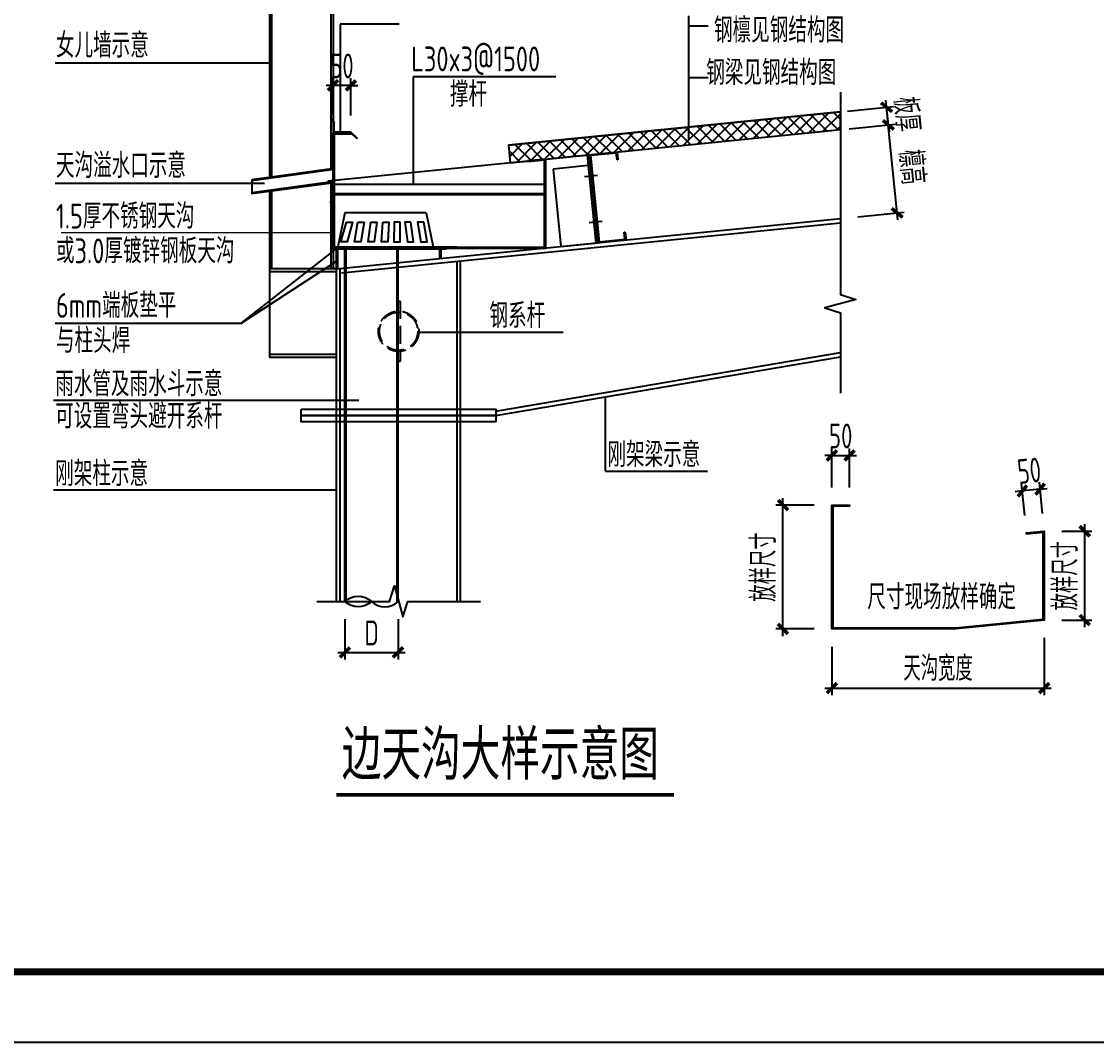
# Model space of a CAD drawing. Extents: x -3102990 to -851544, y -5293060 to -2540151.
# Drawn here: x -1485676 to -1470490, y -2672902 to -2658477 of the extents above; entities that cross this region are included whole.
import ezdxf

# ---------------------------------------------------------------- set-up
doc = ezdxf.new("R2010")
doc.units = 0
doc.header["$LTSCALE"] = 1000
doc.header["$PDMODE"] = 1
doc.linetypes.add('DASH', pattern=[0.35, 0.25, -0.1])
doc.layers.get('0').update_dxf_attribs({"linetype": 'CONTINUOUS'})
doc.layers.get('Defpoints').update_dxf_attribs({"linetype": 'CONTINUOUS'})
for name, color, linetype in [('BEAM_CON', 4, 'CONTINUOUS'), ('COLU', 7, 'CONTINUOUS'), ('DIM', 3, 'CONTINUOUS'), ('NUM', 7, 'CONTINUOUS'), ('PUB_TITLE', 4, 'CONTINUOUS'), ('REIN', 1, 'CONTINUOUS'), ('TEXT', 7, 'CONTINUOUS'), ('THIN', 7, 'CONTINUOUS'), ('柱子', 3, 'CONTINUOUS')]:
    doc.layers.add(name, color=color, linetype=linetype)
doc.layers.add('yichutu', color=7, linetype='CONTINUOUS', true_color=0xffffff, plot=False)
doc.styles.add('TSSD_Dimension', font='tssdeng.shx', dxfattribs={"width": 0.7, "bigfont": 'Hztxt.shx'})
doc.styles.add('TSSD_Rein', font='Tssdeng.shx', dxfattribs={"width": 0.75, "bigfont": 'hztxt.shx'})
doc.dimstyles.new('TSSD_20_100', dxfattribs={"dimtxt": 350, "dimasz": 100, "dimexe": 100, "dimexo": 250, "dimgap": 100, "dimtad": 1, "dimdec": 0, "dimlfac": 0.2, "dimzin": 0, "dimdsep": 46, "dimtxsty": 'TSSD_Dimension', "dimblk": 'ARCHTICK', "dimcen": 0, "dimdle": 100, "dimclrt": 7, "dimadec": 0, "dimazin": 0, "dimtfac": 1, "dimtdec": 0, "dimtix": 1, "dimtmove": 2, "dimatfit": 3, "dimfxl": 1, "dimtolj": 1, "dimtzin": 0, "dimarcsym": 0})

# ---------------------------------------------------------------- blocks, each defined once
blk = doc.blocks.new('_ArchTick')
at = {"color": 0, "const_width": 0.5}
blk.add_lwpolyline([(-0.71, -0.71), (0.71, 0.71)], dxfattribs=at)
blk = doc.blocks.new('*D2807')
at = {"layer": 'Defpoints', "color": 0, "ltscale": 1.5}
for p in [(-1481274, -2659380), (-1481274, -2660053), (-1481024, -2660053)]:
    blk.add_point(p, dxfattribs=at)
at = {"layer": 'DIM', "color": 0, "lineweight": -2, "ltscale": 1.5}
for p, q in [((-1481274, -2659803), (-1481274, -2659280)), ((-1481024, -2659803), (-1481024, -2659280)), ((-1481274, -2659380), (-1481374, -2659380)), ((-1481024, -2659380), (-1481274, -2659380)), ((-1481024, -2659380), (-1480924, -2659380))]:
    blk.add_line(p, q, dxfattribs=at)
at = {"layer": 'DIM', "color": 0, "lineweight": -2, "ltscale": 1.5, "xscale": 100, "yscale": 100, "zscale": 100}
blk.add_blockref('_ArchTick', (-1481274, -2659380), dxfattribs=at)
at = {"layer": 'DIM', "color": 0, "lineweight": -2, "ltscale": 1.5, "xscale": 100, "yscale": 100, "zscale": 100, "rotation": 180}
blk.add_blockref('_ArchTick', (-1481024, -2659380), dxfattribs=at)
at = {"layer": 'DIM', "color": 7, "ltscale": 1.5, "insert": (-1481149, -2659105), "char_height": 350, "attachment_point": 5, "style": 'TSSD_Dimension'}
blk.add_mtext('\\A1;50', dxfattribs=at)
blk = doc.blocks.new('*D2808')
at = {"layer": 'Defpoints', "color": 0, "ltscale": 1.5}
for p in [(-1473430, -2659938), (-1474232, -2660018), (-1474108, -2661261)]:
    blk.add_point(p, dxfattribs=at)
at = {"layer": 'DIM', "color": 0, "lineweight": -2, "ltscale": 1.5}
for p, q in [((-1473983, -2659993), (-1473331, -2659928)), ((-1473296, -2661281), (-1473440, -2659838)), ((-1473859, -2661237), (-1473207, -2661171))]:
    blk.add_line(p, q, dxfattribs=at)
at = {"layer": 'DIM', "color": 0, "lineweight": -2, "ltscale": 1.5, "xscale": 100, "yscale": 100, "zscale": 100}
for p, rotation in [((-1473430, -2659938), 95.71059313749755), ((-1473306, -2661181), 275.7105931374975)]:
    blk.add_blockref('_ArchTick', p, dxfattribs=dict(at, rotation=rotation))
at = {"layer": 'DIM', "color": 7, "ltscale": 1.5, "insert": (-1473095, -2660532), "char_height": 350, "attachment_point": 5, "rotation": 275.7106, "style": 'TSSD_Dimension'}
blk.add_mtext('\\A1;檩高', dxfattribs=at)
blk = doc.blocks.new('*D2809')
at = {"layer": 'Defpoints', "color": 0, "ltscale": 1.5}
for p in [(-1474257, -2659769), (-1473455, -2659689), (-1474232, -2660018)]:
    blk.add_point(p, dxfattribs=at)
at = {"layer": 'DIM', "color": 0, "lineweight": -2, "ltscale": 1.5}
for p, q in [((-1473455, -2659689), (-1473465, -2659589)), ((-1474008, -2659744), (-1473356, -2659679)), ((-1473430, -2659938), (-1473455, -2659689)), ((-1473983, -2659993), (-1473331, -2659928)), ((-1473430, -2659938), (-1473421, -2660037))]:
    blk.add_line(p, q, dxfattribs=at)
at = {"layer": 'DIM', "color": 0, "lineweight": -2, "ltscale": 1.5, "xscale": 100, "yscale": 100, "zscale": 100}
for p, rotation in [((-1473455, -2659689), 275.7105931371569), ((-1473430, -2659938), 95.71059313715689)]:
    blk.add_blockref('_ArchTick', p, dxfattribs=dict(at, rotation=rotation))
at = {"layer": 'DIM', "color": 7, "ltscale": 1.5, "insert": (-1473169, -2659786), "char_height": 350, "attachment_point": 5, "rotation": 275.7106, "style": 'TSSD_Dimension'}
blk.add_mtext('\\A1;板厚', dxfattribs=at)
blk = doc.blocks.new('*D2810')
at = {"layer": 'Defpoints', "color": 0, "ltscale": 1.5}
for p in [(-1481106, -2666670), (-1480356, -2666670), (-1480356, -2667391)]:
    blk.add_point(p, dxfattribs=at)
at = {"layer": 'DIM', "color": 0, "lineweight": -2, "ltscale": 1.5}
for p, q in [((-1481106, -2666920), (-1481106, -2667491)), ((-1480356, -2666920), (-1480356, -2667491)), ((-1481206, -2667391), (-1480256, -2667391))]:
    blk.add_line(p, q, dxfattribs=at)
at = {"layer": 'DIM', "color": 0, "lineweight": -2, "ltscale": 1.5, "xscale": 100, "yscale": 100, "zscale": 100, "rotation": 180}
blk.add_blockref('_ArchTick', (-1481106, -2667391), dxfattribs=at)
at = {"layer": 'DIM', "color": 0, "lineweight": -2, "ltscale": 1.5, "xscale": 100, "yscale": 100, "zscale": 100}
blk.add_blockref('_ArchTick', (-1480356, -2667391), dxfattribs=at)
at = {"layer": 'DIM', "color": 7, "ltscale": 1.5, "insert": (-1480731, -2667116), "char_height": 350, "attachment_point": 5, "style": 'TSSD_Dimension'}
blk.add_mtext('\\A1;D', dxfattribs=at)
blk = doc.blocks.new('*D2811')
at = {"layer": 'Defpoints', "color": 0, "ltscale": 1.5}
for p in [(-1474228, -2667060), (-1471228, -2666935), (-1471228, -2667895)]:
    blk.add_point(p, dxfattribs=at)
at = {"layer": 'DIM', "color": 0, "lineweight": -2, "ltscale": 1.5}
for p, q in [((-1471228, -2667185), (-1471228, -2667995)), ((-1474228, -2667310), (-1474228, -2667995)), ((-1474328, -2667895), (-1471128, -2667895))]:
    blk.add_line(p, q, dxfattribs=at)
at = {"layer": 'DIM', "color": 0, "lineweight": -2, "ltscale": 1.5, "xscale": 100, "yscale": 100, "zscale": 100, "rotation": 180}
blk.add_blockref('_ArchTick', (-1474228, -2667895), dxfattribs=at)
at = {"layer": 'DIM', "color": 0, "lineweight": -2, "ltscale": 1.5, "xscale": 100, "yscale": 100, "zscale": 100}
blk.add_blockref('_ArchTick', (-1471228, -2667895), dxfattribs=at)
at = {"layer": 'DIM', "color": 7, "ltscale": 1.5, "insert": (-1472728, -2667620), "char_height": 350, "attachment_point": 5, "style": 'TSSD_Dimension'}
blk.add_mtext('\\A1;天沟宽度', dxfattribs=at)
blk = doc.blocks.new('*D2812')
at = {"layer": 'Defpoints', "color": 0, "ltscale": 1.5}
for p in [(-1471228, -2665679), (-1470656, -2665679), (-1471228, -2666935)]:
    blk.add_point(p, dxfattribs=at)
at = {"layer": 'DIM', "color": 0, "lineweight": -2, "ltscale": 1.5}
for p, q in [((-1470978, -2665679), (-1470556, -2665679)), ((-1470656, -2667035), (-1470656, -2665579)), ((-1470978, -2666935), (-1470556, -2666935))]:
    blk.add_line(p, q, dxfattribs=at)
at = {"layer": 'DIM', "color": 0, "lineweight": -2, "ltscale": 1.5, "xscale": 100, "yscale": 100, "zscale": 100}
for p, rotation in [((-1470656, -2665679), 90), ((-1470656, -2666935), 270)]:
    blk.add_blockref('_ArchTick', p, dxfattribs=dict(at, rotation=rotation))
at = {"layer": 'DIM', "color": 7, "ltscale": 1.5, "insert": (-1470931, -2666307), "char_height": 350, "attachment_point": 5, "rotation": 90, "style": 'TSSD_Dimension'}
blk.add_mtext('\\A1;放样尺寸', dxfattribs=at)
blk = doc.blocks.new('*D2813')
at = {"layer": 'Defpoints', "color": 0, "ltscale": 1.5}
for p in [(-1474919, -2665310), (-1474228, -2665310), (-1474228, -2667060)]:
    blk.add_point(p, dxfattribs=at)
at = {"layer": 'DIM', "color": 0, "lineweight": -2, "ltscale": 1.5}
for p, q in [((-1474919, -2667160), (-1474919, -2665210)), ((-1474478, -2665310), (-1475019, -2665310)), ((-1474478, -2667060), (-1475019, -2667060))]:
    blk.add_line(p, q, dxfattribs=at)
at = {"layer": 'DIM', "color": 0, "lineweight": -2, "ltscale": 1.5, "xscale": 100, "yscale": 100, "zscale": 100}
for p, rotation in [((-1474919, -2665310), 90), ((-1474919, -2667060), 270)]:
    blk.add_blockref('_ArchTick', p, dxfattribs=dict(at, rotation=rotation))
at = {"layer": 'DIM', "color": 7, "ltscale": 1.5, "insert": (-1475194, -2666185), "char_height": 350, "attachment_point": 5, "rotation": 90, "style": 'TSSD_Dimension'}
blk.add_mtext('\\A1;放样尺寸', dxfattribs=at)
blk = doc.blocks.new('*D2814')
at = {"layer": 'Defpoints', "color": 0, "ltscale": 1.5}
for p in [(-1473978, -2664609), (-1474228, -2665310), (-1473978, -2665310)]:
    blk.add_point(p, dxfattribs=at)
at = {"layer": 'DIM', "color": 0, "lineweight": -2, "ltscale": 1.5}
for p, q in [((-1474228, -2664609), (-1474328, -2664609)), ((-1474228, -2665060), (-1474228, -2664509)), ((-1474228, -2664609), (-1473978, -2664609)), ((-1473978, -2665060), (-1473978, -2664509)), ((-1473978, -2664609), (-1473878, -2664609))]:
    blk.add_line(p, q, dxfattribs=at)
at = {"layer": 'DIM', "color": 0, "lineweight": -2, "ltscale": 1.5, "xscale": 100, "yscale": 100, "zscale": 100}
blk.add_blockref('_ArchTick', (-1474228, -2664609), dxfattribs=at)
at = {"layer": 'DIM', "color": 0, "lineweight": -2, "ltscale": 1.5, "xscale": 100, "yscale": 100, "zscale": 100, "rotation": 180}
blk.add_blockref('_ArchTick', (-1473978, -2664609), dxfattribs=at)
at = {"layer": 'DIM', "color": 7, "ltscale": 1.5, "insert": (-1474103, -2664334), "char_height": 350, "attachment_point": 5, "style": 'TSSD_Dimension'}
blk.add_mtext('\\A1;50', dxfattribs=at)
blk = doc.blocks.new('*D2815')
at = {"layer": 'Defpoints', "color": 0, "ltscale": 1.5}
for p in [(-1471537, -2665110), (-1471478, -2665704), (-1471228, -2665679)]:
    blk.add_point(p, dxfattribs=at)
at = {"layer": 'DIM', "color": 0, "lineweight": -2, "ltscale": 1.5}
for p, q in [((-1471537, -2665110), (-1471637, -2665120)), ((-1471503, -2665455), (-1471547, -2665011)), ((-1471287, -2665085), (-1471537, -2665110)), ((-1471253, -2665430), (-1471297, -2664986)), ((-1471287, -2665085), (-1471188, -2665075))]:
    blk.add_line(p, q, dxfattribs=at)
at = {"layer": 'DIM', "color": 0, "lineweight": -2, "ltscale": 1.5, "xscale": 100, "yscale": 100, "zscale": 100}
for p, rotation in [((-1471537, -2665110), 5.709148954398094), ((-1471287, -2665085), 185.7091489543981)]:
    blk.add_blockref('_ArchTick', p, dxfattribs=dict(at, rotation=rotation))
at = {"layer": 'DIM', "color": 7, "ltscale": 1.5, "insert": (-1471440, -2664824), "char_height": 350, "attachment_point": 5, "rotation": 5.7091, "style": 'TSSD_Dimension'}
blk.add_mtext('\\A1;50', dxfattribs=at)
blk = doc.blocks.new('A$C16496DF1')
at = {"layer": 'PUB_TITLE'}
blk.add_lwpolyline([(0, 0), (0, 42000), (104100, 42000), (104100, 0)], close=True, dxfattribs=at)
at = {"layer": 'PUB_TITLE', "const_width": 100}
blk.add_lwpolyline([(103100, 1000), (103100, 41000), (713, 41000), (713, 1000), (103100, 1000)], dxfattribs=at)
blk = doc.blocks.new('yct-1041-420-104100-42000-100-2006.0')
at = {"layer": 'yichutu', "color": 7, "true_color": 0xffffff}
blk.add_lwpolyline([(0, 0), (0, 42000), (104100, 42000), (104100, 0)], close=True, dxfattribs=at)

msp = doc.modelspace()

# ---------------------------------------------------------------- hatches: boundary and pattern name
at = {"ltscale": 1.5}
h = msp.add_hatch(dxfattribs=at)
h.set_pattern_fill('ANSI37', color=4, scale=1000, style=0)
h.set_pattern_definition([(45, (-878233.98, 406901.69), (-88.3883476, 88.3883476), []), (135, (-878233.98, 406901.69), (-88.3883476, -88.3883476), [])])
h.paths.add_polyline_path([(-1474107.77, -2659753.99), (-1478797.23, -2660222.94), (-1478772.35, -2660471.69), (-1474107.77, -2660005.24)])

# ---------------------------------------------------------------- linework, layer by layer
for p, q in [((-1476246.7, -2658782.87), (-1476246.7, -2658398.9)), ((-1476246.7, -2658538.15), (-1475975.39, -2658538.15)), ((-1476246.7, -2659366.37), (-1476246.7, -2658538.15)), ((-1476246.7, -2660148.73), (-1476246.7, -2659243.56)), ((-1476246.7, -2660148.73), (-1476246.7, -2659243.56)), ((-1476246.7, -2660148.73), (-1476246.7, -2659243.56)), ((-1476246.7, -2660148.73), (-1476246.7, -2659243.56)), ((-1476246.7, -2659269.88), (-1475975.39, -2659269.88)), ((-1476246.7, -2659269.88), (-1475975.39, -2659269.88)), ((-1476246.7, -2659269.88), (-1475975.39, -2659269.88)), ((-1476246.7, -2659269.88), (-1475975.39, -2659269.88)), ((-1476246.7, -2659269.88), (-1475975.39, -2659269.88))]:
    msp.add_line(p, q)
for p, q in [((-1478797.23, -2660222.94), (-1474107.77, -2659753.99)), ((-1479523.6, -2661678.06, 9.55), (-1481273.6, -2661678.06, 9.55)), ((-1481273.6, -2661678.06, 4.77), (-1481273.6, -2661694.06, 4.77)), ((-1479683.6, -2661694.06, 4.77), (-1481273.6, -2661694.06, 4.77)), ((-1481223.6, -2661973.05), (-1481223.6, -2661694.06, 4.77)), ((-1481207.6, -2661971.45), (-1481207.6, -2661694.06, 4.77)), ((-1479764.13, -2661827.11, 2.5), (-1479764.13, -2661694.06, 4.77)), ((-1479748.13, -2661825.51, 2.51), (-1479748.13, -2661694.06, 4.77)), ((-1479683.6, -2661678.06, 4.77), (-1479683.6, -2661694.06, 4.77)), ((-1477425.3, -2664828), (-1477425.3, -2663779.4))]:
    msp.add_line(p, q, dxfattribs=at)
at = {"color": 4, "ltscale": 1.5}
for p, q in [((-1478772.35, -2660471.69), (-1474107.77, -2660005.24)), ((-1478797.23, -2660222.94), (-1478772.35, -2660471.69)), ((-1478288.6, -2660778.06, 4.77), (-1481258.6, -2660778.06, 4.77)), ((-1478288.6, -2660913.06, 4.77), (-1481258.6, -2660913.06, 4.77)), ((-1478288.6, -2660928.06, 4.77), (-1481258.6, -2660928.06, 4.77))]:
    msp.add_line(p, q, dxfattribs=at)
at = {"color": 6, "ltscale": 1.5}
for p, q in [((-1481258.6, -2660553.05), (-1482423.6, -2660712.2, 3.96)), ((-1481258.6, -2660553.05), (-1481258.6, -2660568.19)), ((-1481258.6, -2660568.19, 0.01), (-1482423.6, -2660727.34, 3.96)), ((-1482423.6, -2660712.2, 3.32), (-1482423.6, -2660914.06, 3.59)), ((-1481258.6, -2660739.77, 0.09), (-1482423.6, -2660898.92, 4.04)), ((-1481258.6, -2660754.91, 0.09), (-1482423.6, -2660914.06, 4.05)), ((-1481258.6, -2660739.77), (-1481258.6, -2660754.91))]:
    msp.add_line(p, q, dxfattribs=at)
at = {"color": 2, "ltscale": 0.5}
for p, q in [((-1481106.13, -2661181.2, 4.77), (-1481208.6, -2661663.06, 4.77)), ((-1479961.06, -2661181.2, 4.77), (-1481106.13, -2661181.2, 4.77)), ((-1479961.06, -2661181.2, 4.77), (-1479858.6, -2661663.06, 4.77)), ((-1481208.6, -2661663.06, 4.77), (-1479858.6, -2661663.06, 4.77)), ((-1481208.6, -2661663.06, 4.77), (-1479858.6, -2661663.06, 4.77)), ((-1481105.83, -2666670.5), (-1481105.83, -2661694.06, 4.77)), ((-1481090.83, -2666657.23), (-1481090.83, -2661694.06, 4.77)), ((-1481033.6, -2661663.06, 4.77), (-1480033.6, -2661663.06, 4.77)), ((-1480883.6, -2661663.06, 4.77), (-1480033.6, -2661663.06, 4.77)), ((-1480370.83, -2666683.77), (-1480370.83, -2661694.06, 4.77)), ((-1480355.83, -2666673.56), (-1480355.83, -2661694.06, 4.77))]:
    msp.add_line(p, q, dxfattribs=at)
at = {"color": 4, "ltscale": 1.5}
msp.add_lwpolyline([(-1474107.77, -2659753.99), (-1478797.23, -2660222.94), (-1478772.35, -2660471.69), (-1474107.77, -2660005.24), (-1474107.77, -2659753.99)], dxfattribs=at)
at = {"color": 6, "ltscale": 1.5}
for points in [[(-1481273.6, -2660555.1), (-1481273.6, -2660053.05), (-1481023.6, -2660053.05), (-1481023.6, -2660068.05), (-1481258.6, -2660068.05), (-1481258.6, -2660553.05)], [(-1481258.6, -2660553.05), (-1481258.6, -2661663.06), (-1479524.34, -2661663.06), (-1478288.6, -2661664.48), (-1478288.6, -2660438.39), (-1478523.6, -2660461.89)], [(-1474227.93, -2665811.99), (-1474227.93, -2665309.95), (-1473977.93, -2665309.95), (-1473977.93, -2665324.95), (-1474212.93, -2665324.95), (-1474212.93, -2665809.95)], [(-1474212.93, -2665809.95), (-1474212.93, -2667044.95), (-1472478.67, -2667044.95), (-1471242.93, -2666921.37), (-1471242.93, -2665695.29), (-1471477.93, -2665718.79)]]:
    msp.add_lwpolyline(points, dxfattribs=at)
at = {"color": 6, "ltscale": 1.5, "elevation": 4.77}
for points in [[(-1478523.6, -2660461.9), (-1478523.6, -2660446.83), (-1478273.6, -2660421.83), (-1478273.6, -2661678.06), (-1479523.6, -2661678.07), (-1481273.6, -2661678.06), (-1481273.6, -2660555.11)], [(-1471477.93, -2665718.79), (-1471477.93, -2665703.72), (-1471227.93, -2665678.72), (-1471227.93, -2666934.95), (-1472477.93, -2667059.95), (-1474227.93, -2667059.95), (-1474227.93, -2665812)]]:
    msp.add_lwpolyline(points, dxfattribs=at)
at = {"color": 2, "ltscale": 0.5, "elevation": 4.77}
for points in [[(-1481084.55, -2661312.1), (-1480997.69, -2661312.1), (-1481076.36, -2661588.3), (-1481163.22, -2661588.3)], [(-1480923.39, -2661312.1), (-1480836.53, -2661312.1), (-1480883.93, -2661588.3), (-1480970.79, -2661588.3)], [(-1480743.03, -2661312.1), (-1480656.18, -2661312.1), (-1480693.59, -2661588.3), (-1480780.44, -2661588.3)], [(-1480573.03, -2661312.1), (-1480486.17, -2661312.1), (-1480502.87, -2661588.3), (-1480589.72, -2661588.3)], [(-1480324.13, -2661312.1), (-1480410.99, -2661312.1), (-1480414.32, -2661588.3), (-1480327.47, -2661588.3)], [(-1480174.16, -2661312.1), (-1480261.01, -2661312.1), (-1480223.6, -2661588.3), (-1480136.75, -2661588.3)], [(-1479993.8, -2661312.1), (-1480080.66, -2661312.1), (-1480033.26, -2661588.3), (-1479946.4, -2661588.3)]]:
    msp.add_lwpolyline(points, close=True, dxfattribs=at)
at = {"ltscale": 1.5}
msp.add_lwpolyline([(-1481273.6, -2661678.06), (-1479683.6, -2661678.06), (-1479683.6, -2661694.06), (-1481273.6, -2661694.06)], close=True, dxfattribs=at)
at = {"layer": 'BEAM_CON', "color": 252}
for p, q in [((-1479523.6, -2666670.5), (-1479523.6, -2661863.35)), ((-1479473.6, -2666670.5), (-1479473.6, -2661858.35)), ((-1481223.6, -2666670.5), (-1481223.6, -2661973.05)), ((-1481173.6, -2666670.5), (-1481173.6, -2661966.05)), ((-1478973.6, -2663981.01), (-1474107.77, -2663154.9)), ((-1478973.6, -2664042.3), (-1474107.77, -2663216.09))]:
    msp.add_line(p, q, dxfattribs=at)
at = {"layer": 'BEAM_CON', "color": 252, "linetype": 'DASH'}
msp.add_lwpolyline([(-1480369.85, -2662428.96), (-1480327.35, -2662428.96), (-1480327.35, -2663278.96), (-1480369.85, -2663278.96)], close=True, dxfattribs=at)
at = {"layer": 'BEAM_CON', "color": 252}
for points in [[(-1481723.6, -2663952.3), (-1478973.6, -2663952.3), (-1478973.6, -2664042.3), (-1481723.6, -2664042.3)], [(-1481723.6, -2664042.3), (-1478973.6, -2664042.3), (-1478973.6, -2664132.3), (-1481723.6, -2664132.3)]]:
    msp.add_lwpolyline(points, close=True, dxfattribs=at)
at = {"layer": 'BEAM_CON', "color": 252, "linetype": 'DASH'}
for radius in [285, 270]:
    msp.add_circle((-1480348.6, -2662853.96), radius, dxfattribs=at)
at = {"layer": 'COLU'}
for p, q in [((-1480339.69, -2658515.95, 0.23), (-1481171.69, -2658515.95, 0.23)), ((-1481171.69, -2658515.95, 0.23), (-1481171.69, -2660034.3)), ((-1482173.6, -2659066.74), (-1485198.38, -2659066.74)), ((-1478126.89, -2659259.7, 5), (-1480140.53, -2659259.7, 5)), ((-1480140.53, -2659259.7, 5), (-1480140.53, -2660778.06, 4.77)), ((-1482241.82, -2660765.84), (-1485198.38, -2660765.84)), ((-1482577.65, -2662741.98), (-1481234.66, -2661694.06)), ((-1482577.65, -2662741.98), (-1481223.6, -2661863.98, 1.87)), ((-1482577.65, -2662741.98), (-1485198.38, -2662741.98)), ((-1480048.6, -2662864.72), (-1478025.63, -2662864.72)), ((-1485225.93, -2663828.04), (-1480908.6, -2663828.04)), ((-1477425.3, -2664828), (-1475984.71, -2664828)), ((-1485225.93, -2665096.26), (-1481223.6, -2665096.26))]:
    msp.add_line(p, q, dxfattribs=at)
at = {"layer": 'NUM', "const_width": 50, "elevation": 876}
msp.add_lwpolyline([(-1481229.8, -2669402.57), (-1476459.62, -2669402.57)], dxfattribs=at)
at = {"layer": 'REIN', "color": 6}
for p, q in [((-1481023.6, -2660053.05), (-1481273.6, -2660053.05)), ((-1481023.6, -2660068.05), (-1481258.6, -2660068.05)), ((-1478273.6, -2660421.82), (-1478523.6, -2660446.82)), ((-1478288.6, -2660438.39), (-1478523.6, -2660461.89)), ((-1478523.6, -2660461.89), (-1478523.6, -2660446.82)), ((-1471477.93, -2665718.79), (-1471477.93, -2665703.71))]:
    msp.add_line(p, q, dxfattribs=at)
for points in [[(-1481273.6, -2660053.05), (-1481273.6, -2660555.1)], [(-1481258.6, -2660068.05), (-1481258.6, -2660553.05)], [(-1481023.6, -2660053.05), (-1481023.6, -2660068.05)], [(-1481273.6, -2660555.1), (-1481273.6, -2661678.06), (-1479523.6, -2661678.06), (-1478273.6, -2661678.05), (-1478273.6, -2660421.82)], [(-1481258.6, -2660553.05), (-1481258.6, -2661663.06), (-1479524.34, -2661663.06), (-1478288.6, -2661664.48), (-1478288.6, -2660438.39)]]:
    msp.add_lwpolyline(points, dxfattribs=at)
at = {"layer": 'TEXT', "color": 4, "lineweight": 5}
for p, q in [((-1481308.12, -2659858.63), (-1481292.35, -2659848.5)), ((-1481308.12, -2659858.63), (-1481273.6, -2659912.36)), ((-1481292.35, -2659848.5), (-1481254.85, -2659906.85)), ((-1481273.6, -2660053.05), (-1481273.6, -2659912.36)), ((-1481254.85, -2660034.3), (-1481254.85, -2659906.85)), ((-1481023.6, -2660053.05), (-1481273.6, -2660053.05)), ((-1481023.6, -2660034.3), (-1481254.85, -2660034.3)), ((-1481023.6, -2660034.3), (-1480930.88, -2660125.44)), ((-1481023.6, -2660053.05), (-1480940.25, -2660134.97)), ((-1480930.88, -2660125.44), (-1480940.25, -2660134.97))]:
    msp.add_line(p, q, dxfattribs=at)
at = {"layer": 'TEXT', "lineweight": 5}
msp.add_line((-1485116.08, -2661458.76), (-1481264.64, -2661458.76), dxfattribs=at)
at = {"layer": 'THIN', "ltscale": 1.5}
for points in [[(-1474107.77, -2659473.99), (-1474107.77, -2662334.07), (-1473887.77, -2662404.07), (-1474327.77, -2662524.07), (-1474107.77, -2662594.07), (-1474107.77, -2663729.72)], [(-1481503.6, -2666670.5), (-1480478.6, -2666670.5), (-1480408.6, -2666450.5), (-1480288.6, -2666890.5), (-1480218.6, -2666670.5), (-1479193.6, -2666670.5)]]:
    msp.add_lwpolyline(points, dxfattribs=at)
at = {"layer": 'THIN'}
msp.add_lwpolyline([(-1480730.83, -2666670.5, -0.4), (-1481105.83, -2666670.5, -0.4), (-1480730.83, -2666670.5, 0.4), (-1480355.83, -2666670.5, 0.4)], format="xyb", dxfattribs=at)
at = {"layer": '柱子', "color": 252}
for p, q in [((-1482173.6, -2656629.1, -0.72), (-1482173.6, -2660678.05, 3.27)), ((-1482143.6, -2656629.1, -0.72), (-1482143.6, -2660673.95, 3.27)), ((-1481303.6, -2656629.1, -0.65), (-1481303.6, -2660559.2, 3.11)), ((-1481273.6, -2656629.1, -0.65), (-1481273.6, -2660555.1, 3.11)), ((-1481347.97, -2660729.26), (-1474232.15, -2660017.67)), ((-1477651.72, -2660359.63), (-1477685.25, -2660362.98)), ((-1477685.25, -2660362.98), (-1477670.17, -2660513.71)), ((-1477651.72, -2660359.63), (-1477260.55, -2660320.51)), ((-1477527.32, -2661603.42), (-1477651.72, -2660359.63)), ((-1477527.32, -2661603.42), (-1477651.72, -2660359.63)), ((-1477273.12, -2660335.87), (-1477636.35, -2660372.2)), ((-1477636.35, -2660372.2), (-1477514.74, -2661588.06)), ((-1477263.34, -2660433.67), (-1477273.12, -2660335.87)), ((-1477260.55, -2660320.51), (-1477249.37, -2660432.27)), ((-1481273.6, -2660555.1, 3.11), (-1481273.6, -2661973.05, 5)), ((-1477670.17, -2660513.71), (-1478165.59, -2660563.26)), ((-1477670.17, -2660513.71), (-1477560.85, -2661606.78)), ((-1477249.37, -2660432.27), (-1477263.34, -2660433.67)), ((-1478165.59, -2660563.26), (-1478056.26, -2661656.33)), ((-1477722.83, -2660668.24, -1982.5), (-1477537.12, -2660649.67, -1982.5)), ((-1481303.6, -2660761.06, 3.38), (-1481303.6, -2661973.05, 5)), ((-1482173.6, -2660879.91, 3.54), (-1482173.6, -2661973.05, 5)), ((-1482143.6, -2660875.81, 3.54), (-1482143.6, -2661973.05, 5)), ((-1481317.98, -2661029.24), (-1481273.6, -2661024.8)), ((-1481223.6, -2661973.05), (-1474107.77, -2661261.47)), ((-1477658.15, -2661315.01), (-1477472.43, -2661296.44)), ((-1481153.6, -2662026.35), (-1474107.77, -2661321.77)), ((-1477161.3, -2661453.94), (-1477147.33, -2661452.54)), ((-1477151.52, -2661551.73), (-1477161.3, -2661453.94)), ((-1477147.33, -2661452.54), (-1477136.15, -2661564.3)), ((-1478056.26, -2661656.33), (-1477527.32, -2661603.42)), ((-1477136.15, -2661564.3), (-1477527.32, -2661603.42)), ((-1477514.74, -2661588.06), (-1477151.52, -2661551.73)), ((-1482173.6, -2661973.05, 5), (-1482173.6, -2663223.05, 5)), ((-1481223.6, -2661973.05), (-1482173.6, -2661973.05)), ((-1481223.6, -2662013.05), (-1482173.6, -2662013.05)), ((-1481223.6, -2663183.05, 5), (-1482173.6, -2663183.05, 5)), ((-1481223.6, -2663223.05, 5), (-1482173.6, -2663223.05, 5))]:
    msp.add_line(p, q, dxfattribs=at)
at = {"layer": '柱子', "color": 4}
msp.add_line((-1478273.6, -2660421.82, 2.93), (-1478273.6, -2661678.05, 4.61), dxfattribs=at)
at = {"layer": '柱子', "color": 252, "const_width": 50}
for points in [[(-1477655.39, -2660661.5), (-1477607.89, -2660656.74)], [(-1477590.7, -2661308.27), (-1477543.2, -2661303.52)]]:
    msp.add_lwpolyline(points, dxfattribs=at)

# ---------------------------------------------------------------- block references
at = {"ltscale": 1.5}
msp.add_blockref('A$C16496DF1', (-1566897.93, -2672902.4), dxfattribs=at)
at = {"layer": 'yichutu'}
msp.add_blockref('yct-1041-420-104100-42000-100-2006.0', (-1566897.93, -2672902.4), dxfattribs=at)

# ---------------------------------------------------------------- texts
at = {"layer": 'NUM', "color": 0, "linetype": 'ByBlock', "style": 'TSSD_Rein', "width": 0.8}
msp.add_text('边天沟大样示意图', height=700, dxfattribs=at).set_placement((-1481151.6, -2669189.97, -793))
at = {"layer": 'TEXT', "lineweight": 5, "style": 'TSSD_Rein', "width": 0.75}
for s, p in [('钢檩见钢结构图', (-1475892.82, -2658774.37)), ('女儿墙示意', (-1485189.23, -2658988.37)), ('L30x3@1500', (-1480171.42, -2659181.33, 5)), ('钢梁见钢结构图', (-1476002.47, -2659374.37)), ('撑杆', (-1479623.4, -2659680.18)), ('天沟溢水口示意', (-1485189.23, -2660687.47)), ('1.5厚不锈钢天沟', (-1485189.23, -2661402.24)), ('或3.0厚镀锌钢板天沟', (-1485189.23, -2661892.97)), ('6mm端板垫平', (-1485189.23, -2662663.61)), ('钢系杆', (-1479064.8, -2662809.12)), ('与柱头焊', (-1485189.23, -2663161.16)), ('雨水管及雨水斗示意', (-1485199.39, -2663772.45)), ('可设置弯头避开系杆', (-1485199.39, -2664228.13)), ('刚架梁示意', (-1477398.75, -2664772.41)), ('刚架柱示意', (-1485199.39, -2665040.67)), ('尺寸现场放样确定', (-1473727.05, -2666782.84, 4.77))]:
    msp.add_text(s, height=350, dxfattribs=at).set_placement(p)

# ---------------------------------------------------------------- dimensions: what is measured, and where the dimension line sits
at = {"layer": 'DIM', "ltscale": 1.5}
for base, p1, p2, picture, middle in [((-1481273.6, -2659379.72), (-1481023.6, -2660053.05), (-1481273.6, -2660053.05), '*D2807', (-1481148.6, -2659104.72)), ((-1473977.93, -2664608.63), (-1474227.93, -2665309.95), (-1473977.93, -2665309.95), '*D2814', (-1474102.93, -2664333.63))]:
    dim = msp.add_linear_dim(base=base, p1=p1, p2=p2, dimstyle='TSSD_20_100', dxfattribs=at)
    dim.commit()
    dim.dimension.update_dxf_attribs({"geometry": picture, "text_midpoint": middle})
for base, p1, p2, angle, text, picture, middle in [((-1473455.35, -2659688.75), (-1474232.15, -2660017.67), (-1474257.03, -2659768.92), 275.710593, '板厚', '*D2809', (-1473169.28, -2659785.76)), ((-1474919.24, -2665309.95), (-1474227.93, -2667059.95), (-1474227.93, -2665309.95), 90, '放样尺寸', '*D2813', (-1475194.24, -2666184.95)), ((-1470655.78, -2665678.72), (-1471227.93, -2666934.95), (-1471227.93, -2665678.72), 90, '放样尺寸', '*D2812', (-1470930.78, -2666306.83))]:
    dim = msp.add_linear_dim(base=base, p1=p1, p2=p2, angle=angle, text=text, dimstyle='TSSD_20_100', dxfattribs=at)
    dim.commit()
    dim.dimension.update_dxf_attribs({"geometry": picture, "text_midpoint": middle})
dim = msp.add_aligned_dim(p1=(-1474107.77, -2661261.47), p2=(-1474232.15, -2660017.67), distance=-805.68, text='檩高', dimstyle='TSSD_20_100', dxfattribs=at)
dim.commit()
dim.dimension.update_dxf_attribs({"geometry": '*D2808', "text_midpoint": (-1473094.65, -2660532.04)})
dim = msp.add_aligned_dim(p1=(-1471227.93, -2665678.72), p2=(-1471477.93, -2665703.71), distance=-596.64, dimstyle='TSSD_20_100', dxfattribs=at)
dim.commit()
dim.dimension.update_dxf_attribs({"geometry": '*D2815', "text_midpoint": (-1471439.64, -2664823.9)})
for base, p1, p2, text, picture, middle in [((-1480355.83, -2667390.51), (-1481105.83, -2666670.5), (-1480355.83, -2666670.5), 'D', '*D2810', (-1480730.83, -2667115.51)), ((-1471227.93, -2667895.33), (-1474227.93, -2667059.95), (-1471227.93, -2666934.95), '天沟宽度', '*D2811', (-1472727.93, -2667620.33))]:
    dim = msp.add_linear_dim(base=base, p1=p1, p2=p2, text=text, dimstyle='TSSD_20_100', dxfattribs=at)
    dim.commit()
    dim.dimension.update_dxf_attribs({"geometry": picture, "text_midpoint": middle})

doc.saveas('drawing.dxf')
